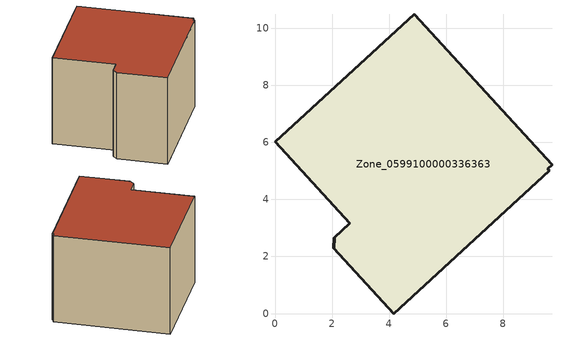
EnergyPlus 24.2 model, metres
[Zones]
Zone_0599100000336363
 floor ground (C_G): 9.62,5.01 4.17,0 2.06,2.29 2.07,2.65 2.62,3.16 0,6.02 4.88,10.48 9.71,5.22 9.56,5.08 z0
 wall outside (C_F): 9.71,5.22 4.88,10.48 0,6.02 2.62,3.16 2.07,2.65 2.06,2.29 4.17,0 9.62,5.01 9.56,5.08 9.71,5.22 z0:5.83
 roof outside (C_R): 4.17,0 9.62,5.01 9.56,5.08 9.71,5.22 4.88,10.48 0,6.02 2.62,3.16 2.07,2.65 2.06,2.29 z5.83
[BUILDING]
Pand.0599100000336363: North Axis=0; Terrain=City; Loads Convergence Tolerance Value=0.04; Temperature Convergence Tolerance Value=0.4; Solar Distribution=FullExterior; Maximum Number of Warmup Days=25; Minimum Number of Warmup Days=1
[Site:Location]
Rotterdam.The.Hague.AP_ZH_NLD Design_Conditions: Latitude=51.96; Longitude=4.45; Time Zone=1; Elevation=-4.5
[SITE:GROUNDTEMPERATURE:BUILDINGSURFACE]
18, 18, 18, 18, 18, 18, 18, 18, 18, 18, 18, 18
[MATERIAL] Thermal Absorptance=0.9; Solar Absorptance=0.7; Visible Absorptance=0.7
Name | Roughness | Thickness | Conductivity | Density | Specific Heat
G.TI.1975-1991 | MediumSmooth | 0.15 | 0.288461 | 540 | 1210
F.TI.1975-1991 | Rough | 0.3 | 0.230769 | 1920 | 840
R.TI.1975-1991 | MediumRough | 0.2 | 0.153846 | 1500 | 1000
[CONSTRUCTION]
C_G: G.TI.1975-1991
C_F: F.TI.1975-1991
C_R: R.TI.1975-1991
[ZONE]
Zone_0599100000336363: Type=1; Multiplier=1; Ceiling Height=Autocalculate; Volume=Autocalculate; Floor Area=autocalculate; Part of Total Floor Area=Yes
[ZONEINFILTRATION:DESIGNFLOWRATE]
Infil_Zone_0599100000336363: Zone or ZoneList or Space or SpaceList=Zone_0599100000336363; Schedule=AlwaysOn; Design Flow Rate Calculation Method=Flow/Area; Flow Rate per Floor Area=0.003; Constant Term Coefficient=1; Temperature Term Coefficient=0; Velocity Term Coefficient=0; Velocity Squared Term Coefficient=0
[HVACTEMPLATE:ZONE:IDEALLOADSAIRSYSTEM]
Zone_0599100000336363: Maximum Heating Supply Air Temperature=50; Minimum Cooling Supply Air Temperature=13; Maximum Heating Supply Air Humidity Ratio=0.0156; Minimum Cooling Supply Air Humidity Ratio=0.0077; Heating Limit=NoLimit; Cooling Limit=NoLimit; Dehumidification Control Type=ConstantSensibleHeatRatio; Cooling Sensible Heat Ratio=0.7; Dehumidification Setpoint=60; Humidification Control Type=None; Humidification Setpoint=30; Outdoor Air Method=None; Outdoor Air Flow Rate per Person=0.00944; Outdoor Air Flow Rate per Zone Floor Area=0; Outdoor Air Flow Rate per Zone=0; Demand Controlled Ventilation Type=None; Outdoor Air Economizer Type=NoEconomizer; Heat Recovery Type=None; Sensible Heat Recovery Effectiveness=0.7; Latent Heat Recovery Effectiveness=0.65
[ZONECONTROL:THERMOSTAT]
ThermostatControl_Zone_0599100000336363: Zone or ZoneList=Zone_0599100000336363; Control Type Schedule=DualSetpointControlType; Control 1=Thermostat_Zone_0599100000336363; Temperature Difference Between Cutout And Setpoint=0
[THERMOSTATSETPOINT:DUALSETPOINT]
Thermostat_Zone_0599100000336363: Heating Setpoint Temperature Schedule=HeatingSetpoint_Zone_0599100000336363; Cooling Setpoint Temperature Schedule=CoolingSetpoint_Zone_0599100000336363
[SCHEDULE:COMPACT]
HeatingSetpoint_Zone_0599100000336363: Through: 12/31, For: AllDays, Until: 24:00, 21
CoolingSetpoint_Zone_0599100000336363: Through: 12/31, For: AllDays, Until: 24:00, 24
DualSetpointControlType: Through: 12/31, For: AllDays, Until: 24:00, 4
AlwaysOn: Through: 12/31, For: AllDays, Until: 24:00, 1
